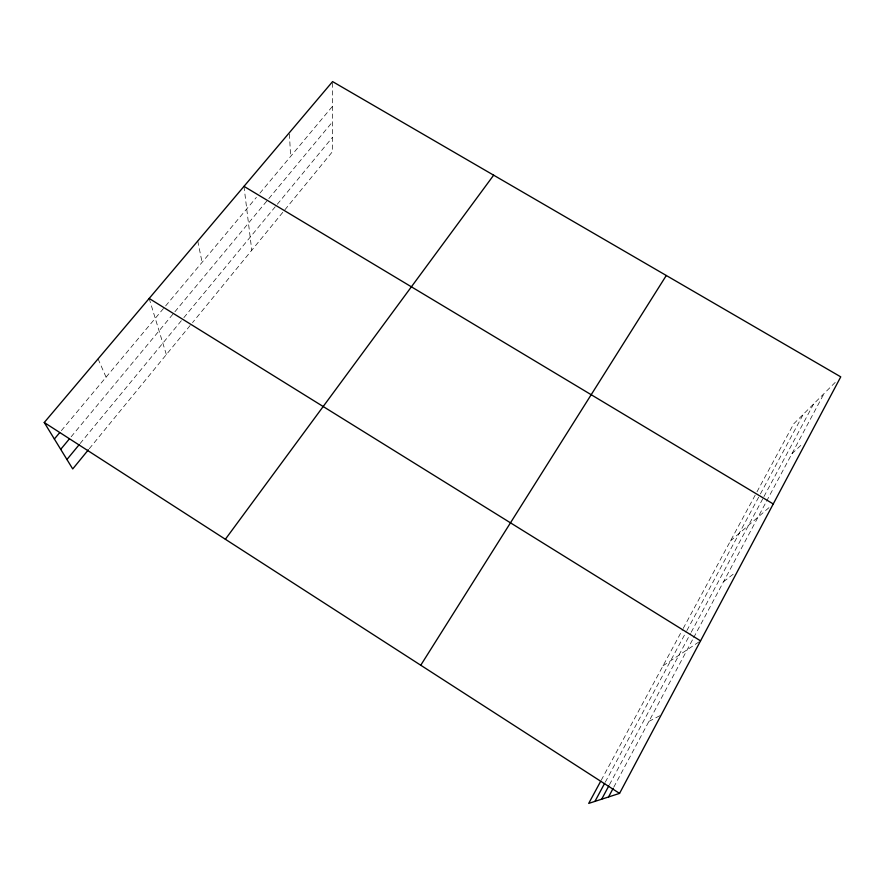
<?xml version="1.0" encoding="UTF-8"?>
<svg xmlns="http://www.w3.org/2000/svg" width="885" height="885" viewBox="0 0 885 885"><rect width="100%" height="100%" fill="white"/><g stroke="black" fill="none" stroke-linecap="round" stroke-linejoin="round"><path stroke-width="0.66" stroke-dasharray="4.42 3.32" d="M332.583 82.98L332.306 151.866L192.543 322.594M613.759 787.207L693.043 638.804M693.696 637.587L765.89 502.459M766.532 501.242L824.112 393.471M609.466 784.674L690.532 633.494M691.185 632.288L763.29 497.824M763.932 496.629L813.647 403.936M605.296 782.152L686.229 631.768M686.882 630.562L759.761 495.158M760.403 493.952L803.303 414.257M601.192 780.304L682.556 629.633M683.209 628.427L756.332 493.034M756.974 491.839L793.679 423.871L835.208 382.397M89.274 448.728L191.669 323.656M80.093 443.562L182.985 318.711M183.859 317.649L276.441 205.309M277.315 204.247L332.362 137.452M71.132 436.792L174.024 312.825M174.909 311.763L332.428 121.986M61.375 430.619L256.396 197.366M259.902 193.173L332.483 106.344M791.92 453.74L802.883 443.451M730.446 540.956L769.209 507.459M723.543 581.722L733.765 573.79M663.02 665.808L700.555 640.862M648.926 721.386L661.172 715.014M98.069 358.879L106.067 377.165M149.167 298.455L166.347 354.597M197.742 241.03L202.09 262.325M243.983 186.348L251.771 250.245M289.428 134.033L290.612 156.435"/><path stroke-width="1.33" d="M600.539 781.521L588.713 803.403L619.555 793.391L840.75 376.855L332.583 81.597L44.25 422.51L72.725 468.939L88.4 449.79M608.548 796.965L613.106 788.424M601.678 799.188L608.814 785.88M594.941 801.379L604.643 783.347M420.751 665.232L666.294 275.5M225.365 539.264L493.653 175.186M66.939 459.514L79.219 444.624M60.711 449.348L69.395 438.883M54.372 439.004L59.627 432.721M243.983 186.348L773.247 503.963M149.167 298.455L700.555 640.862M44.25 422.51L619.555 793.391"/></g></svg>
